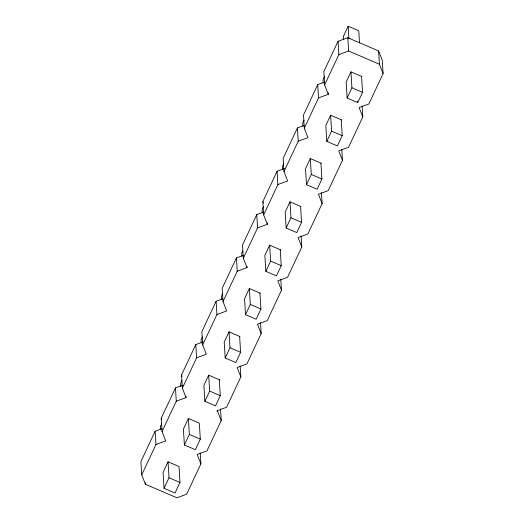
<?xml version="1.0" encoding="UTF-8"?>
<svg xmlns="http://www.w3.org/2000/svg" width="524" height="524" viewBox="0 0 524 524"><rect width="100%" height="100%" fill="white"/><g stroke="black" fill="none" stroke-linecap="round" stroke-linejoin="round"><path stroke-width="0.79" d="M161.903 428.743L155.143 431.226L140.904 461.592L141.716 474.868L145.397 484.241L176.889 497.8L186.655 494.211L200.895 463.851L200.227 452.919M141.716 474.868L155.956 444.503L165.722 440.92L162.04 431.54L161.228 418.263L175.468 387.904L182.981 385.14M162.04 431.54L176.28 401.181L186.046 397.592L182.359 388.212L181.546 374.942L195.793 344.576L203.299 341.818M222.877 298.765L216.117 301.248L201.871 331.613L202.683 344.89L206.364 354.263L196.605 357.853L182.359 388.212M243.195 255.443L236.435 257.926L222.196 288.285L223.008 301.562L226.689 310.942L216.929 314.524L202.683 344.89M263.52 212.115L256.76 214.598L242.52 244.963L243.333 258.24L247.014 267.613L237.248 271.203L223.008 301.562M243.333 258.24L257.572 227.874L267.338 224.285L263.651 214.912L262.838 201.635L277.085 171.276L284.591 168.512M304.169 125.465L297.409 127.948L283.163 158.307L283.975 171.584L287.656 180.963L277.897 184.546L263.651 214.912M324.487 82.137L317.727 84.619L303.488 114.985L304.3 128.262L307.981 137.635L298.221 141.225L283.975 171.584M200.895 463.851L197.214 454.472L206.98 450.889L221.22 420.523L217.539 411.15L216.831 410.842L226.591 407.253L240.837 376.894L237.156 367.521L246.915 363.931L261.162 333.565L257.474 324.192L267.24 320.603L281.48 290.244L277.799 280.864L287.565 277.281L301.804 246.915L298.123 237.542L307.883 233.953L322.129 203.587L318.448 194.214L328.207 190.625L342.454 160.265L338.766 150.886L348.532 147.303L362.772 116.937L359.091 107.564L368.857 103.975L383.096 73.615L382.284 60.339L378.603 50.959L347.818 37.708L338.052 41.298L323.812 71.657L324.625 84.934L328.306 94.307L318.54 97.896L304.3 128.262M161.615 423.89L160.292 426.706L160.442 429.136M181.939 380.562L180.616 383.385L180.813 386.62M202.467 336.794L201.098 339.716L201.295 342.958M222.792 293.466L221.423 296.387L221.619 299.63M242.769 250.872L241.741 253.066L241.944 256.302M263.434 206.816L262.066 209.738L262.262 212.98M283.759 163.488L282.39 166.409L282.587 169.652M304.084 120.16L302.715 123.088L302.911 126.323M324.749 76.104L323.033 79.759L323.236 83.002M359.516 42.916L358.776 30.772L348.159 26.2L343.358 36.438L343.554 39.673M324.625 84.934L338.864 54.575L338.052 41.298M168.047 461.801L163.082 472.379L164.058 488.309L175.029 493.032L179.987 482.453L179.012 466.524L168.047 461.801L169.016 477.731L164.058 488.309M188.365 418.48L183.407 429.051L184.383 444.981L195.354 449.703L200.312 439.132L199.336 423.202L188.365 418.48L189.341 434.409L184.383 444.981M219.68 379.88L208.69 375.151L203.888 385.389L204.864 401.319L215.482 405.884L220.283 395.653L219.307 379.723M239.999 336.559L229.014 331.83L224.213 342.061L225.189 357.99L235.807 362.562L240.601 352.325L239.632 336.395M260.323 293.23L249.339 288.501L244.538 298.732L245.514 314.662L256.125 319.234L260.926 309.003L259.95 293.073M280.648 249.902L269.657 245.173L264.862 255.411L265.832 271.34L276.449 275.906L281.25 265.675L280.274 249.745M300.973 206.58L289.982 201.851L285.18 212.082L286.156 228.012L296.774 232.584L301.575 222.346L300.599 206.417M321.291 163.252L310.306 158.523L305.505 168.754L306.481 184.684L317.099 189.256L321.893 179.025L320.924 163.095M341.615 119.924L330.631 115.195L325.83 125.433L326.806 141.362L337.417 145.934L342.218 135.696L341.242 119.767M361.94 76.602L350.949 71.873L346.154 82.104L347.124 98.034L357.741 102.606L362.543 92.368L361.567 76.439M204.864 401.319L209.666 391.081L208.69 375.151M225.189 357.99L229.99 347.759L229.014 331.83M245.514 314.662L250.308 304.431L249.339 288.501M265.832 271.34L270.633 261.103L269.657 245.173M286.156 228.012L290.958 217.781L289.982 201.851M306.481 184.684L311.282 174.453L310.306 158.523M326.806 141.362L331.6 131.124L330.631 115.195M347.124 98.034L351.925 87.803L350.949 71.873M338.864 54.575L348.63 50.985L379.415 64.236L383.096 73.615M351.925 87.803L362.543 92.368M331.6 131.124L342.218 135.696M311.282 174.453L321.893 179.025M290.958 217.781L301.575 222.346M270.633 261.103L281.25 265.675M250.308 304.431L260.926 309.003M229.99 347.759L240.601 352.325M209.666 391.081L220.283 395.653M189.341 434.409L200.312 439.132M169.016 477.731L179.987 482.453M262.838 201.635L263.408 203.076M181.546 374.942L182.116 376.383M161.228 418.263L161.792 419.704M378.603 50.959L379.415 64.236M362.104 106.005L362.772 116.937M357.643 101.014L357.741 102.606M348.159 26.2L348.899 38.35M347.818 37.708L348.63 50.985M341.779 149.333L342.454 160.265M328.207 92.748L328.306 94.307M317.727 84.619L318.54 97.896M321.461 192.655L322.129 203.587M297.409 127.948L298.221 141.225M301.136 235.983L301.804 246.915M277.085 171.276L277.897 184.546M280.812 279.305L281.48 290.244M267.24 222.726L267.338 224.285M256.76 214.598L257.572 227.874M260.487 322.633L261.162 333.565M246.915 266.054L247.014 267.613M236.435 257.926L237.248 271.203M240.169 365.962L240.837 376.894M216.117 301.248L216.929 314.524M220.506 408.812L221.22 420.523M195.793 344.576L196.605 357.853M185.948 396.026L186.046 397.592M175.468 387.904L176.28 401.181M155.143 431.226L155.956 444.503M145.305 482.683L145.397 484.241"/></g></svg>
